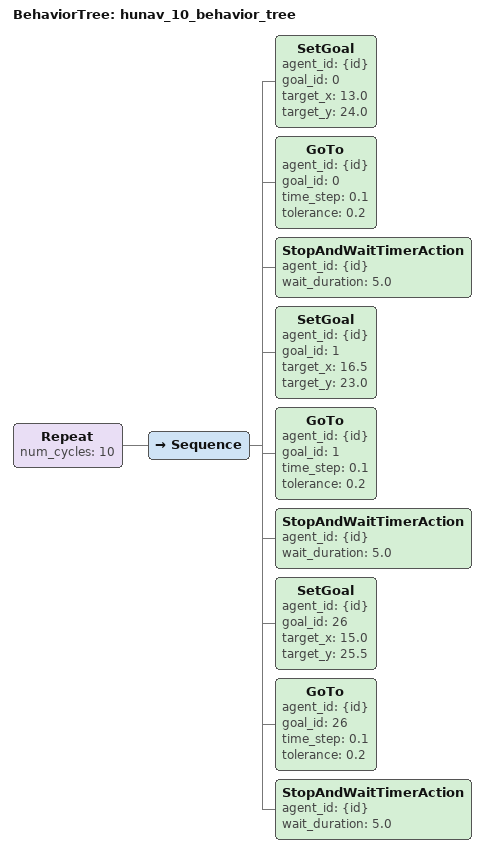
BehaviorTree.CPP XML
<?xml version="1.0" encoding="UTF-8"?>
<root main_tree_to_execute="hunav_10_behavior_tree" BTCPP_format="4">
  <include ros_pkg="arena_simulation_setup" path="configs/hunav/behavior_trees/BTRegularNav.xml"/>
  <BehaviorTree ID="hunav_10_behavior_tree">
    <Repeat num_cycles="10">
      <Sequence>
        <SetGoal agent_id="{id}" goal_id="0" target_x="13.0" target_y="24.0"/>
        <GoTo agent_id="{id}" goal_id="0" time_step="0.1" tolerance="0.2"/>
        <StopAndWaitTimerAction agent_id="{id}" wait_duration="5.0" />
        <SetGoal agent_id="{id}" goal_id="1" target_x="16.5" target_y="23.0"/>
        <GoTo agent_id="{id}" goal_id="1" time_step="0.1" tolerance="0.2"/>
        <StopAndWaitTimerAction agent_id="{id}" wait_duration="5.0" />
        <SetGoal agent_id="{id}" goal_id="26" target_x="15.0" target_y="25.5"/>
        <GoTo agent_id="{id}" goal_id="26" time_step="0.1" tolerance="0.2"/>
        <StopAndWaitTimerAction agent_id="{id}" wait_duration="5.0" />
      </Sequence>
    </Repeat>
  </BehaviorTree>
</root>
